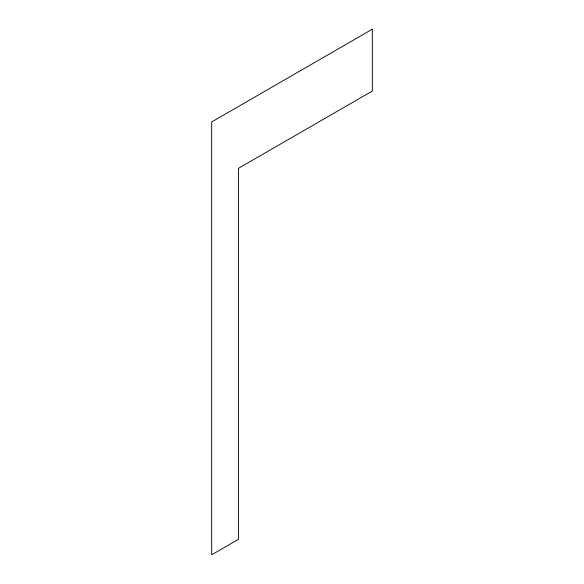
<?xml version="1.0" encoding="UTF-8"?>
<svg xmlns="http://www.w3.org/2000/svg" width="584" height="584" viewBox="0 0 584 584"><rect width="100%" height="100%" fill="white"/><g stroke="black" fill="none" stroke-linecap="round" stroke-linejoin="round"><path stroke-width="0.88" d="M372.329 29.2L211.671 121.954L211.671 554.8L238.447 539.339L238.447 168.331L372.329 91.038L372.329 29.2"/></g></svg>
